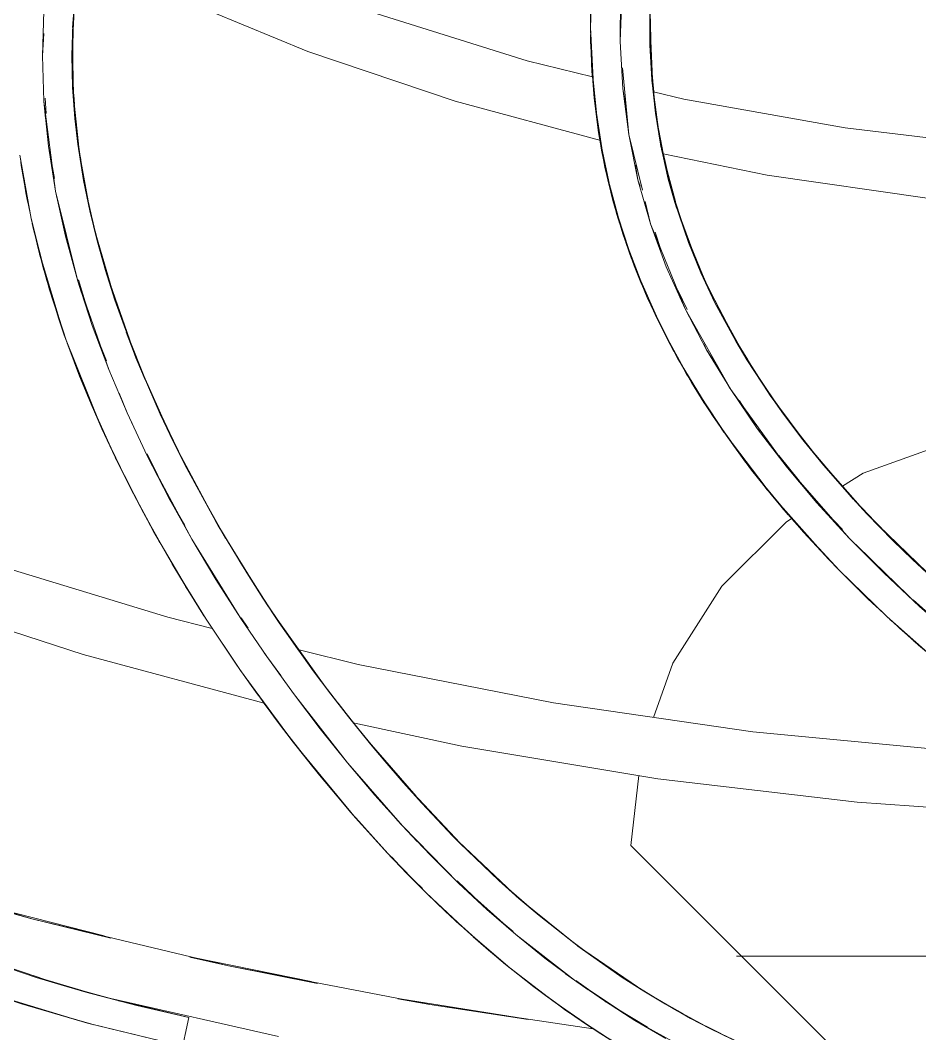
# Model space of a CAD drawing. Header units: inches. Extents: x -578 to 1873, y 397 to 1812.
# Drawn here: x 755.66 to 786.14, y 836.06 to 870.42 of the extents above; entities that cross this region are included whole.
import ezdxf

# ---------------------------------------------------------------- set-up
doc = ezdxf.new("R2010")
doc.units = ezdxf.units.IN
doc.header["$MEASUREMENT"] = 0
for name, color, linetype, lineweight in [('A-DETL-GENF', 92, 'Continuous', 9), ('A-GENM', 13, 'Continuous', 9), ('A-WALL', 113, 'Continuous', 13)]:
    doc.layers.add(name, color=color, linetype=linetype, lineweight=lineweight)

# ---------------------------------------------------------------- blocks, each defined once
blk = doc.blocks.new('3D Cad File Example_dwg_RPC Male - LaRon-1239500-_3D_-3005-Level 1')
at = {"layer": 'A-DETL-GENF'}
for p, q in [((-0.414, 17.809), (-3.634, 17.438)), ((2.807, 17.438), (-0.414, 17.809)), ((-3.634, 17.438), (-6.592, 16.38)), ((5.764, 16.38), (2.807, 17.438)), ((-7.289, 15.936), (-6.592, 16.38)), ((-1.436, 16.446), (-1.436, 13.665)), ((-1.436, 16.446), (-1.436, 16.267)), ((-1.436, 16.267), (-1.436, 12.319)), ((8.374, 14.719), (5.764, 16.38)), ((-9.202, 14.719), (-9.019, 14.836)), ((-11.379, 12.542), (-9.202, 14.719)), ((10.551, 12.542), (8.374, 14.719)), ((-1.436, 13.665), (-1.436, 11.891)), ((-13.039, 9.932), (-11.379, 12.542)), ((12.211, 9.932), (10.551, 12.542)), ((-1.436, 12.319), (-1.436, 10.426)), ((-1.436, 11.891), (-1.436, 10.426)), ((-13.696, 8.097), (-13.039, 9.932)), ((13.27, 6.975), (12.211, 9.932)), ((-1.436, 7.882), (-1.436, 6.858)), ((-1.436, 7.882), (-1.436, 7.055)), ((-1.436, 7.882), (-1.436, 6.858)), ((-1.436, 7.882), (-1.436, 6.858)), ((-1.436, 7.055), (-1.436, 6.858)), ((13.294, 6.767), (13.27, 6.975)), ((-14.469, 3.754), (-14.196, 6.121)), ((-1.436, 4.847), (-1.436, -3.776)), ((-1.436, 4.847), (-1.436, 3.823)), ((13.641, 3.754), (13.528, 4.74)), ((-1.436, -0.076), (-1.436, 3.823)), ((-14.469, 3.754), (-7.326, -3.389)), ((11.898, 2.011), (13.641, 3.754)), ((5.908, -3.978), (10.4, 0.513)), ((-9.007, 0), (-10.88, 0)), ((-10.88, 0), (-10.457, 0)), ((-7.869, 0), (-10.457, 0)), ((-8.259, 0), (-9.007, 0)), ((-3.858, 0), (-8.259, 0)), ((-6.79, 0), (-6.682, 0)), ((-6.682, 0), (-3.169, 0)), ((-3.745, 0), (-3.908, 0)), ((-3.908, 0), (-3.769, 0)), ((-3.061, 0), (-3.858, 0)), ((-3.769, 0), (-3.276, 0)), ((-3.331, 0), (-3.745, 0)), ((-2.717, 0), (-3.331, 0)), ((-3.276, 0), (-3.236, 0)), ((-3.236, 0), (-2.726, 0)), ((-3.169, 0), (-2.214, 0)), ((-2.648, 0), (-3.061, 0)), ((-2.726, 0), (-2.649, 0)), ((-1.955, 0), (-2.717, 0)), ((-2.649, 0), (-2.648, 0)), ((-1.094, 0), (-1.955, 0)), ((0.251, 0), (-1.094, 0)), ((-0.305, 0), (1.427, 0)), ((0.251, 0), (1.267, 0)), ((1.267, 0), (1.989, 0)), ((1.427, 0), (5.619, 0)), ((1.989, 0), (2.45, 0)), ((2.375, 0), (2.259, 0)), ((2.259, 0), (2.28, 0)), ((2.28, 0), (2.383, 0)), ((2.612, 0), (2.375, 0)), ((2.383, 0), (3.387, 0)), ((2.45, 0), (2.685, 0)), ((2.685, 0), (2.612, 0)), ((3.387, 0), (8.079, 0)), ((5.619, 0), (5.702, 0)), ((7.403, 0), (6.14, 0)), ((8.322, 0), (6.14, 0)), ((7.403, 0), (8.322, 0)), ((8.079, 0), (9.106, 0)), ((9.106, 0), (10.341, 0)), ((9.173, 0), (11.038, 0)), ((11.42, 0), (10.341, 0)), ((11.038, 0), (11.42, 0)), ((-6.28, 0), (-8.264, 0)), ((-8.264, 0), (-7.869, 0)), ((-6.79, 0), (-6.28, 0)), ((-2.214, 0), (0.169, 0)), ((-1.436, -1.004), (-1.436, -0.076)), ((-0.117, 0), (-0.32, 0)), ((-0.32, 0), (-0.117, 0)), ((0.169, 0), (-0.32, 0)), ((-0.305, 0), (0.696, 0)), ((0.075, 0), (-0.117, 0)), ((0.513, 0), (-0.117, 0)), ((0.169, 0), (0.075, 0)), ((0.169, 0), (0.696, 0)), ((0.169, 0), (0.272, 0)), ((0.272, 0), (1, 0)), ((1, 0), (0.513, 0)), ((5.046, 0), (5.095, 0)), ((5.046, 0), (5.676, 0)), ((5.095, 0), (5.225, 0)), ((5.225, 0), (5.41, 0)), ((5.41, 0), (5.625, 0)), ((5.625, 0), (5.845, 0)), ((5.702, 0), (5.676, 0)), ((5.845, 0), (6.044, 0)), ((6.044, 0), (6.197, 0)), ((6.197, 0), (6.428, 0)), ((6.428, 0), (6.601, 0)), ((6.601, 0), (6.729, 0)), ((6.729, 0), (6.825, 0)), ((6.825, 0), (6.9, 0)), ((6.9, 0), (6.968, 0)), ((6.968, 0), (7.04, 0)), ((7.04, 0), (7.157, 0)), ((7.157, 0), (7.249, 0)), ((7.249, 0), (7.336, 0)), ((7.336, 0), (7.437, 0)), ((7.437, 0), (7.572, 0)), ((7.572, 0), (7.761, 0)), ((7.761, 0), (8.021, 0)), ((8.021, 0), (8.141, 0)), ((8.141, 0), (9.173, 0)), ((-1.436, -1.091), (-1.436, -1.004)), ((-1.436, -1.134), (-1.436, -1.03)), ((-1.436, -1.03), (-1.436, -3.391)), ((-1.436, -1.419), (-1.436, -1.091)), ((-1.436, -1.352), (-1.436, -1.134)), ((-1.436, -1.654), (-1.436, -1.352)), ((-1.436, -1.727), (-1.436, -1.419)), ((-1.436, -2.01), (-1.436, -1.654)), ((-1.436, -1.727), (-1.436, -2.338)), ((-1.436, -2.389), (-1.436, -2.01)), ((-1.436, -2.338), (-1.436, -3.374)), ((-1.436, -2.762), (-1.436, -2.389)), ((-1.436, -3.096), (-1.436, -2.762)), ((-1.436, -3.409), (-1.436, -3.096)), ((-1.436, -3.374), (-1.436, -3.776)), ((-1.436, -3.391), (-1.436, -3.776)), ((-1.436, -3.774), (-1.436, -3.409)), ((-3.423, -7.291), (-0.414, -10.301)), ((-1.436, -7.603), (-1.436, -8.244)), ((-1.436, -7.875), (-1.436, -7.603)), ((-1.436, -7.603), (-1.436, -8.026)), ((-1.436, -7.7), (-1.436, -7.603)), ((-1.436, -8.512), (-1.436, -7.7)), ((-1.436, -8.289), (-1.436, -7.875)), ((-1.436, -8.026), (-1.436, -8.512)), ((-1.436, -8.244), (-1.436, -8.862)), ((-0.414, -10.301), (1.966, -7.921)), ((-1.436, -9.014), (-1.436, -8.289)), ((-1.436, -8.862), (-1.436, -9.014))]:
    blk.add_line(p, q, dxfattribs=at)
blk = doc.blocks.new('3D Cad File Example_dwg_AC_Bandstand Canopy - AC_Bandstand Canopy-1783121-_3D_-3560-Level 1')
at = {"layer": 'A-GENM'}
for p, q in [((-37.022, -33.865), (-32.282, -35.829)), ((-24.848, -36.146), (-29.937, -34.552)), ((-27.293, -37.518), (-32.282, -35.829)), ((-22.639, -36.685), (-24.848, -36.146)), ((-19.548, -37.44), (-20.568, -37.191)), ((-14.083, -38.421), (-19.548, -37.44)), ((-22.36, -38.847), (-27.293, -37.518)), ((-8.498, -39.08), (-14.083, -38.421)), ((-16.721, -40.021), (-20.239, -39.3)), ((-11.22, -40.814), (-16.721, -40.021)), ((-37.031, -55.012), (-43.276, -53.107)), ((-39.897, -56.27), (-46.021, -54.276)), ((-35.519, -55.388), (-37.031, -55.012)), ((-33.763, -57.923), (-39.897, -56.27)), ((-30.581, -56.616), (-32.58, -56.119)), ((-23.962, -57.911), (-30.581, -56.616)), ((-17.211, -58.889), (-23.962, -57.911)), ((-27.063, -59.384), (-30.742, -58.587)), ((-17.211, -58.889), (-10.365, -59.545)), ((-20.42, -60.487), (-27.063, -59.384)), ((-20.42, -60.487), (-13.672, -61.278)), ((-6.854, -61.755), (-13.672, -61.278)), ((-41.632, -65.23), (-48.122, -63.361)), ((-41.632, -65.23), (-43.175, -64.809)), ((-39.185, -65.815), (-42.973, -64.844)), ((-34.966, -66.825), (-41.632, -65.23)), ((-41.632, -65.23), (-38.952, -65.892)), ((-34.966, -66.825), (-36.286, -66.53)), ((-32.172, -67.364), (-36.108, -66.551)), ((-28.152, -68.14), (-34.966, -66.825)), ((-34.966, -66.825), (-31.956, -67.423)), ((-33.281, -69.22), (-38.962, -67.937)), ((-28.152, -68.14), (-29.23, -67.95)), ((-24.971, -68.612), (-29.083, -67.96)), ((-22.618, -68.961), (-28.152, -68.14)), ((-28.152, -68.14), (-24.814, -68.65))]:
    blk.add_line(p, q, dxfattribs=at)
blk = doc.blocks.new('3D Cad File Example_dwg_AC_Bandstand Canopy Rib Centerplane - AC_Bandstand Canopy Rib Centerplane-1775953-_3D_-V106-Level 1')
at = {"layer": 'A-GENM'}
for p, q in [((-142.735, -332.465), (-139.75, -333.368)), ((-142.735, -332.465), (-141.981, -332.712)), ((-141.829, -332.759), (-141.981, -332.712)), ((-141.981, -332.712), (-139.601, -333.409)), ((-141.981, -332.712), (-139.75, -333.368)), ((-139.773, -333.359), (-139.601, -333.409)), ((-139.75, -333.368), (-136.528, -334.154)), ((-139.601, -333.409), (-139.75, -333.368)), ((-139.535, -333.426), (-139.601, -333.409)), ((-139.601, -333.409), (-136.528, -334.154)), ((-139.601, -333.409), (-138.861, -333.588))]:
    blk.add_line(p, q, dxfattribs=at)
blk = doc.blocks.new('3D Cad File Example_dwg_AC_Bandstand Canopy Rib Centerplane - AC_Bandstand Canopy Rib Centerplane-1775952-_3D_-3565-Level 1')
at = {"layer": 'A-GENM'}
for p, q in [((-78.799, -195.923), (-80.918, -194.742)), ((-78.799, -195.923), (-79.849, -195.31)), ((-79.229, -195.688), (-78.143, -196.351)), ((-79.158, -195.713), (-78.799, -195.923)), ((-78.285, -196.25), (-78.799, -195.923)), ((-78.799, -195.923), (-77.766, -196.581)), ((-78.799, -195.923), (-76.749, -197.285)), ((-77.826, -196.544), (-77.766, -196.581)), ((-76.8, -197.277), (-77.766, -196.581)), ((-77.766, -196.581), (-76.749, -197.285)), ((-77.218, -196.96), (-76.749, -197.285)), ((-74.76, -198.834), (-76.749, -197.285)), ((-75.748, -198.036), (-76.749, -197.285)), ((-76.749, -197.285), (-76.452, -197.506)), ((-75.748, -198.036), (-76.218, -197.697)), ((-75.327, -198.389), (-75.748, -198.036)), ((-74.76, -198.834), (-75.748, -198.036)), ((-74.76, -198.834), (-75.198, -198.484)), ((-72.822, -200.576), (-74.76, -198.834)), ((-73.785, -199.681), (-74.76, -198.834)), ((-72.822, -200.576), (-74.76, -198.834)), ((-74.76, -198.834), (-74.681, -198.901)), ((-73.785, -199.681), (-74.669, -198.941)), ((-73.785, -199.681), (-72.822, -200.576)), ((-73.318, -200.13), (-72.771, -200.655)), ((-72.822, -200.576), (-72.908, -200.498)), ((-72.717, -200.68), (-72.822, -200.576)), ((-72.822, -200.576), (-70.926, -202.516)), ((-72.822, -200.576), (-70.926, -202.516)), ((-72.822, -200.576), (-71.87, -201.521)), ((-72.078, -201.321), (-71.87, -201.521)), ((-71.87, -201.521), (-71.396, -202.036)), ((-70.926, -202.516), (-71.87, -201.521)), ((-71.424, -201.992), (-70.926, -202.516)), ((-70.738, -202.723), (-70.926, -202.516)), ((-69.062, -204.659), (-70.926, -202.516)), ((-70.926, -202.516), (-69.991, -203.562)), ((-70.531, -202.976), (-69.991, -203.562)), ((-69.885, -203.691), (-69.991, -203.562)), ((-69.062, -204.659), (-69.991, -203.562)), ((-69.78, -203.824), (-69.062, -204.659)), ((-69.062, -204.659), (-68.14, -205.809)), ((-69.062, -204.659), (-67.226, -207.009)), ((-69.062, -204.659), (-69.031, -204.698)), ((-68.14, -205.809), (-68.266, -205.656)), ((-67.7, -206.403), (-68.14, -205.809)), ((-68.14, -205.809), (-67.226, -207.009)), ((-67.335, -206.864), (-67.226, -207.009)), ((-66.328, -208.256), (-67.226, -207.009)), ((-66.328, -208.256), (-66.798, -207.621)), ((-66.328, -208.256), (-66.241, -208.388)), ((-66.328, -208.256), (-65.451, -209.545)), ((-65.692, -209.221), (-65.46, -209.572)), ((-65.4, -209.623), (-65.451, -209.545)), ((-64.601, -210.875), (-65.451, -209.545)), ((-65.451, -209.545), (-63.785, -212.24)), ((-64.751, -210.649), (-64.601, -210.875)), ((-64.601, -210.875), (-64.209, -211.555)), ((-64.601, -210.875), (-63.785, -212.24)), ((-64.559, -210.985), (-63.785, -212.24)), ((-63.785, -212.24), (-63.008, -213.638)), ((-63.785, -212.24), (-62.276, -215.065)), ((-63.785, -212.24), (-63.672, -212.439)), ((-63.549, -212.699), (-63.008, -213.638)), ((-63.008, -213.638), (-62.276, -215.065)), ((-62.632, -214.403), (-62.276, -215.13)), ((-62.352, -214.912), (-62.276, -215.065)), ((-62.276, -215.065), (-61.595, -216.517)), ((-61.768, -216.164), (-61.595, -216.517)), ((-61.595, -216.517), (-61.328, -217.186)), ((-60.972, -217.991), (-61.595, -216.517)), ((-60.965, -218.007), (-60.972, -217.991)), ((-60.972, -217.991), (-59.922, -220.99)), ((-60.972, -217.991), (-60.412, -219.483)), ((-60.891, -218.281), (-60.531, -219.185)), ((-59.922, -220.99), (-60.412, -219.483)), ((-59.949, -221.029), (-60.206, -220.172)), ((-59.922, -220.99), (-60.045, -220.591)), ((-59.922, -220.99), (-59.507, -222.508)), ((-59.922, -220.99), (-59.173, -224.033)), ((-59.922, -220.99), (-59.47, -222.771)), ((-59.507, -222.508), (-59.612, -222.156)), ((-59.507, -222.508), (-59.38, -223.175)), ((-59.507, -222.508), (-59.173, -224.033)), ((-59.173, -224.033), (-59.223, -223.781)), ((-59.173, -224.033), (-58.999, -225.19)), ((-59.173, -224.033), (-58.775, -227.092)), ((-59.173, -224.033), (-58.927, -225.563)), ((-59.135, -224.465), (-58.959, -225.397)), ((-58.775, -227.092), (-58.927, -225.563)), ((-58.853, -226.672), (-58.818, -227.19)), ((-58.827, -226.502), (-58.775, -227.092)), ((-58.775, -227.092), (-58.722, -228.619)), ((-58.777, -229.385), (-58.722, -228.619)), ((-58.774, -230.139), (-58.722, -228.619)), ((-58.727, -228.546), (-58.722, -228.619))]:
    blk.add_line(p, q, dxfattribs=at)
blk = doc.blocks.new('3D Cad File Example_dwg_AC_Bandstand Canopy Rib Centerplane - AC_Bandstand Canopy Rib Centerplane-1775951-_3D_-3564-Level 1')
at = {"layer": 'A-GENM'}
for p, q in [((-90.973, -207.804), (-88.438, -209.959)), ((-89.688, -208.862), (-88.438, -209.959)), ((-89.364, -209.145), (-88.438, -209.959)), ((-89.037, -209.453), (-88.23, -210.185)), ((-87.803, -210.55), (-88.438, -209.959)), ((-88.438, -209.959), (-86.069, -212.263)), ((-88.438, -209.959), (-87.229, -211.092)), ((-87.505, -210.842), (-87.229, -211.092)), ((-86.567, -211.787), (-87.229, -211.092)), ((-86.069, -212.263), (-87.229, -211.092)), ((-86.93, -211.4), (-86.069, -212.263)), ((-84.964, -213.47), (-86.069, -212.263)), ((-83.921, -214.714), (-86.069, -212.263)), ((-86.069, -212.263), (-85.552, -212.83)), ((-84.964, -213.47), (-85.832, -212.56)), ((-84.964, -213.47), (-83.921, -214.714)), ((-84.38, -214.2), (-83.679, -215.077)), ((-83.921, -214.714), (-84.361, -214.187)), ((-83.469, -215.298), (-83.921, -214.714)), ((-82.046, -217.31), (-83.921, -214.714)), ((-82.946, -215.994), (-83.921, -214.714)), ((-83.04, -215.876), (-82.946, -215.994)), ((-82.946, -215.994), (-82.346, -216.925)), ((-82.046, -217.31), (-82.946, -215.994)), ((-82.728, -216.329), (-82.046, -217.31)), ((-81.995, -217.393), (-82.046, -217.31)), ((-82.046, -217.31), (-80.497, -220.05)), ((-82.046, -217.31), (-81.227, -218.662)), ((-81.704, -217.921), (-81.227, -218.662)), ((-81.133, -218.857), (-81.227, -218.662)), ((-80.497, -220.05), (-81.227, -218.662)), ((-80.623, -219.811), (-80.497, -220.05)), ((-80.248, -220.677), (-80.565, -220.026)), ((-80.316, -220.44), (-80.497, -220.05)), ((-79.328, -222.932), (-80.497, -220.05)), ((-79.862, -221.473), (-80.497, -220.05)), ((-79.328, -222.932), (-79.862, -221.473)), ((-79.682, -222.008), (-79.328, -222.932)), ((-79.482, -222.642), (-79.661, -222.092)), ((-79.305, -223.007), (-79.328, -222.932)), ((-78.902, -224.425), (-79.328, -222.932)), ((-79.328, -222.932), (-79.142, -223.691)), ((-78.59, -225.954), (-79.051, -224.066)), ((-78.902, -224.425), (-78.974, -224.205)), ((-78.902, -224.425), (-78.821, -224.916)), ((-78.902, -224.425), (-78.59, -225.954)), ((-78.59, -225.954), (-78.39, -227.517)), ((-78.59, -225.954), (-78.381, -228.219)), ((-78.484, -226.946), (-78.39, -227.517)), ((-78.39, -227.517), (-78.298, -229.115)), ((-78.431, -232.417), (-78.298, -229.115)), ((-78.313, -230.748), (-78.298, -229.115)), ((-78.296, -229.347), (-78.298, -229.115))]:
    blk.add_line(p, q, dxfattribs=at)
blk = doc.blocks.new('3D Cad File Example_dwg-2744-Level 1')
at = {"layer": 'A-WALL'}
for p, q in [((-122.61, -297.191), (-122.708, -299.617)), ((-140.246, -299.521), (-140.013, -297.324)), ((-120.654, -297.853), (-120.698, -300.213)), ((-140.163, -298.41), (-140.278, -300.567)), ((-140.25, -299.485), (-140.163, -298.41)), ((-122.696, -298.701), (-122.708, -299.617)), ((-120.692, -298.606), (-120.698, -300.213)), ((-120.633, -301.38), (-120.692, -298.606)), ((-140.25, -299.485), (-140.278, -300.567)), ((-140.257, -299.62), (-140.25, -299.485)), ((-140.25, -299.485), (-140.251, -301.633)), ((-120.633, -301.38), (-120.687, -299.613)), ((-120.603, -301.369), (-120.682, -299.542)), ((-140.256, -299.743), (-140.251, -301.633)), ((-140.249, -300.265), (-140.232, -299.701)), ((-122.675, -300.821), (-122.708, -299.617)), ((-122.584, -302.008), (-122.708, -299.617)), ((-122.702, -299.856), (-122.702, -300.091)), ((-140.237, -301.41), (-140.252, -300.068)), ((-122.685, -300.438), (-122.702, -300.091)), ((-120.633, -301.38), (-120.698, -300.213)), ((-120.698, -300.213), (-120.508, -302.524)), ((-140.251, -301.633), (-140.278, -300.567)), ((-140.173, -302.703), (-140.278, -300.567)), ((-140.257, -300.63), (-140.245, -301.233)), ((-140.25, -300.886), (-140.241, -301.327)), ((-122.658, -301.106), (-122.675, -300.821)), ((-122.675, -300.821), (-122.584, -302.008)), ((-122.675, -300.821), (-122.434, -303.175)), ((-122.664, -300.817), (-122.658, -301.106)), ((-122.661, -300.804), (-122.658, -301.106)), ((-122.643, -301.328), (-122.658, -301.106)), ((-122.658, -301.106), (-122.629, -301.379)), ((-122.658, -301.106), (-122.636, -301.287)), ((-122.645, -301.284), (-122.653, -301.124)), ((-122.644, -301.284), (-122.646, -301.192)), ((-140.242, -301.803), (-140.251, -301.633)), ((-140.251, -301.633), (-140.173, -302.703)), ((-140.251, -301.633), (-140.037, -303.669)), ((-120.633, -301.38), (-120.352, -303.427)), ((-120.633, -301.38), (-120.619, -301.531)), ((-120.633, -301.38), (-120.508, -302.524)), ((-120.587, -301.563), (-120.562, -301.792)), ((-140.191, -302.209), (-140.213, -301.894)), ((-122.584, -302.008), (-122.434, -303.175)), ((-122.584, -302.008), (-122.221, -304.346)), ((-140.19, -302.35), (-140.049, -303.582)), ((-140.19, -302.356), (-140.059, -303.516)), ((-120.374, -303.21), (-120.538, -302.162)), ((-120.424, -302.956), (-120.534, -302.21)), ((-139.878, -304.8), (-140.173, -302.703)), ((-140.173, -302.703), (-140.073, -303.57)), ((-122.502, -302.552), (-122.434, -303.175)), ((-120.337, -303.566), (-120.508, -302.524)), ((-120.07, -304.761), (-120.508, -302.524)), ((-122.434, -303.175), (-121.948, -305.485)), ((-122.434, -303.175), (-122.221, -304.346)), ((-122.434, -303.175), (-122.338, -303.747)), ((-139.878, -304.8), (-140.073, -303.57)), ((-140.073, -303.57), (-139.645, -305.935)), ((-140.073, -303.57), (-140.01, -303.999)), ((-122.375, -303.446), (-122.338, -303.747)), ((-122.371, -303.489), (-122.338, -303.747)), ((-122.334, -303.77), (-122.369, -303.544)), ((-122.334, -303.77), (-122.352, -303.623)), ((-120.337, -303.566), (-120.32, -303.657)), ((-120.337, -303.566), (-119.85, -305.548)), ((-120.337, -303.566), (-120.07, -304.761)), ((-141.658, -306.094), (-142.041, -303.938)), ((-142.023, -304.044), (-141.99, -304.297)), ((-139.988, -304.016), (-139.96, -304.195)), ((-122.334, -303.77), (-122.338, -303.747)), ((-122.304, -303.891), (-122.338, -303.747)), ((-122.294, -303.941), (-122.338, -303.747)), ((-122.3, -303.913), (-122.334, -303.77)), ((-122.275, -304.05), (-122.334, -303.77)), ((-122.334, -303.77), (-122.3, -303.913)), ((-120.295, -303.755), (-119.85, -305.548)), ((-120.237, -303.907), (-120.076, -304.607)), ((-141.99, -304.297), (-141.807, -305.366)), ((-121.948, -305.485), (-122.221, -304.346)), ((-121.614, -306.606), (-122.221, -304.346)), ((-119.896, -305.307), (-120.179, -304.207)), ((-141.936, -304.53), (-141.834, -305.219)), ((-141.936, -304.53), (-141.834, -305.219)), ((-141.792, -305.446), (-141.918, -304.631)), ((-141.792, -305.446), (-141.898, -304.748)), ((-139.775, -305.261), (-139.914, -304.543)), ((-122.09, -304.927), (-122.151, -304.637)), ((-121.948, -305.485), (-122.119, -304.724)), ((-119.83, -305.514), (-120.102, -304.51)), ((-119.85, -305.548), (-120.07, -304.761)), ((-119.387, -306.905), (-120.07, -304.761)), ((-120.066, -304.687), (-119.926, -305.213)), ((-141.891, -304.805), (-141.807, -305.366)), ((-139.669, -305.826), (-139.878, -304.8)), ((-139.878, -304.8), (-139.421, -306.852)), ((-139.739, -305.426), (-139.847, -304.875)), ((-122.015, -305.203), (-122.09, -304.927)), ((-141.807, -305.366), (-141.834, -305.219)), ((-141.792, -305.446), (-141.834, -305.219)), ((-141.834, -305.219), (-141.738, -305.646)), ((-141.682, -305.963), (-141.807, -305.366)), ((-141.792, -305.446), (-141.705, -305.832)), ((-139.734, -305.44), (-139.725, -305.489)), ((-139.645, -305.935), (-139.681, -305.75)), ((-121.224, -307.701), (-121.948, -305.485)), ((-121.784, -306.061), (-121.948, -305.485)), ((-121.948, -305.485), (-121.614, -306.606)), ((-119.793, -305.731), (-119.85, -305.548)), ((-119.85, -305.548), (-118.965, -307.934)), ((-119.85, -305.548), (-119.387, -306.905)), ((-141.658, -306.094), (-141.41, -307.149)), ((-141.658, -306.094), (-141.124, -308.198)), ((-139.669, -305.826), (-139.421, -306.852)), ((-139.669, -305.826), (-139.645, -305.935)), ((-139.669, -305.826), (-139.14, -307.857)), ((-139.485, -306.532), (-139.59, -306.094)), ((-121.781, -306.073), (-121.835, -305.871)), ((-121.818, -305.92), (-121.784, -306.061)), ((-121.784, -306.061), (-121.818, -305.922)), ((-121.781, -306.073), (-121.815, -305.931)), ((-121.781, -306.073), (-121.784, -306.061)), ((-121.735, -306.199), (-121.784, -306.061)), ((-121.72, -306.248), (-121.784, -306.061)), ((-121.694, -306.338), (-121.781, -306.073)), ((-141.587, -306.416), (-141.62, -306.256)), ((-141.587, -306.416), (-141.492, -306.8)), ((-119.563, -306.352), (-119.11, -307.535)), ((-119.553, -306.384), (-118.965, -307.934)), ((-139.295, -307.277), (-139.488, -306.553)), ((-138.898, -308.549), (-139.463, -306.617)), ((-139.452, -306.675), (-139.205, -307.579)), ((-121.614, -306.606), (-121.225, -307.698)), ((-120.783, -308.768), (-121.614, -306.606)), ((-141.475, -306.86), (-141.41, -307.149)), ((-141.439, -306.995), (-141.41, -307.149)), ((-141.415, -307.074), (-141.323, -307.483)), ((-140.533, -310.044), (-141.41, -307.149)), ((-141.124, -308.198), (-141.41, -307.149)), ((-141.41, -307.149), (-141.323, -307.483)), ((-139.421, -306.852), (-138.825, -308.858)), ((-139.421, -306.852), (-139.14, -307.857)), ((-139.335, -307.108), (-139.219, -307.53)), ((-121.411, -307.197), (-121.506, -306.91)), ((-118.965, -307.934), (-119.387, -306.905)), ((-119.387, -306.905), (-118.488, -308.946)), ((-119.315, -306.99), (-118.886, -308.044)), ((-141.369, -307.297), (-141.333, -307.447)), ((-141.222, -307.841), (-141.333, -307.447)), ((-141.333, -307.447), (-141.289, -307.591)), ((-141.333, -307.447), (-141.323, -307.483)), ((-141.236, -307.773), (-141.323, -307.483)), ((-139.14, -307.857), (-139.292, -307.288)), ((-121.411, -307.197), (-121.312, -307.453)), ((-121.224, -307.701), (-121.397, -307.196)), ((-119.239, -307.216), (-119.152, -307.44)), ((-138.077, -310.893), (-139.14, -307.857)), ((-138.825, -308.858), (-139.14, -307.857)), ((-139.14, -307.857), (-139.108, -307.963)), ((-120.294, -309.806), (-121.225, -307.698)), ((-121.224, -307.701), (-121.225, -307.698)), ((-120.783, -308.768), (-121.225, -307.698)), ((-120.294, -309.806), (-121.224, -307.701)), ((-121.074, -308.03), (-121.224, -307.701)), ((-120.991, -308.282), (-121.224, -307.701)), ((-140.533, -310.044), (-141.124, -308.198)), ((-141.124, -308.198), (-140.46, -310.249)), ((-121.11, -307.977), (-121, -308.26)), ((-120.991, -308.282), (-121.034, -308.162)), ((-118.933, -308.005), (-118.965, -307.934)), ((-117.783, -310.253), (-118.965, -307.934)), ((-118.965, -307.934), (-118.488, -308.946)), ((-141.044, -308.472), (-141.096, -308.288)), ((-141.044, -308.472), (-140.735, -309.451)), ((-120.938, -308.391), (-121, -308.26)), ((-120.89, -308.509), (-121, -308.26)), ((-120.991, -308.282), (-121, -308.26)), ((-120.93, -308.411), (-120.991, -308.282)), ((-118.67, -308.512), (-118.786, -308.269)), ((-118.714, -308.433), (-117.852, -310.086)), ((-118.695, -308.476), (-117.783, -310.253)), ((-138.109, -310.814), (-138.825, -308.858)), ((-120.294, -309.806), (-120.783, -308.768)), ((-119.759, -310.824), (-120.783, -308.768)), ((-140.729, -309.471), (-140.9, -308.896)), ((-140.891, -308.927), (-140.729, -309.471)), ((-120.518, -309.347), (-120.64, -309.071)), ((-117.783, -310.253), (-118.488, -308.946)), ((-118.488, -308.946), (-117.406, -310.885)), ((-140.687, -309.589), (-140.735, -309.451)), ((-140.681, -309.601), (-140.735, -309.451)), ((-140.735, -309.451), (-140.729, -309.471)), ((-140.628, -309.739), (-140.729, -309.471)), ((-140.61, -309.798), (-140.729, -309.471)), ((-140.533, -310.044), (-140.729, -309.471)), ((-120.401, -309.579), (-120.518, -309.347)), ((-118.223, -309.39), (-117.523, -310.663)), ((-118.037, -309.754), (-118.177, -309.493)), ((-138.514, -309.706), (-138.533, -309.651)), ((-119.281, -311.651), (-120.294, -309.806)), ((-119.759, -310.824), (-120.294, -309.806)), ((-120.294, -309.806), (-120.009, -310.361)), ((-140.02, -311.376), (-140.533, -310.044)), ((-139.26, -313.22), (-140.533, -310.044)), ((-140.533, -310.044), (-140.46, -310.249)), ((-139.684, -312.245), (-140.46, -310.249)), ((-138.077, -310.893), (-138.437, -309.949)), ((-137.799, -311.535), (-138.346, -310.166)), ((-138.332, -310.165), (-137.828, -311.452)), ((-120.007, -310.366), (-120.124, -310.132)), ((-120.007, -310.366), (-120.068, -310.237)), ((-120.009, -310.361), (-120.062, -310.25)), ((-117.783, -310.253), (-117.683, -310.424)), ((-117.783, -310.253), (-116.62, -312.087)), ((-117.783, -310.253), (-117.406, -310.885)), ((-117.756, -310.257), (-117.381, -310.887)), ((-140.383, -310.463), (-140.434, -310.316)), ((-140.383, -310.463), (-140.016, -311.431)), ((-138.187, -310.602), (-137.904, -311.29)), ((-120.009, -310.361), (-120.05, -310.273)), ((-119.905, -310.546), (-120.009, -310.361)), ((-119.939, -310.482), (-120.009, -310.361)), ((-120.009, -310.361), (-120.007, -310.366)), ((-120.007, -310.366), (-119.877, -310.598)), ((-140.016, -311.431), (-140.233, -310.832)), ((-140.016, -311.431), (-140.231, -310.84)), ((-137.951, -311.176), (-138.137, -310.723)), ((-138.077, -310.893), (-138.109, -310.814)), ((-137.291, -312.719), (-138.109, -310.814)), ((-136.849, -313.649), (-138.077, -310.893)), ((-138.077, -310.893), (-137.291, -312.719)), ((-138.077, -310.893), (-137.799, -311.557)), ((-119.281, -311.651), (-119.759, -310.824)), ((-119.759, -310.824), (-118.571, -312.773)), ((-117.502, -310.713), (-116.833, -311.736)), ((-117.489, -310.735), (-117.121, -311.307)), ((-116.17, -312.721), (-117.406, -310.885)), ((-116.657, -312.033), (-117.406, -310.885)), ((-119.281, -311.651), (-119.613, -311.063)), ((-119.567, -311.156), (-119.45, -311.366)), ((-139.704, -312.197), (-140.016, -311.431)), ((-139.74, -312.105), (-140.016, -311.431)), ((-140.016, -311.431), (-139.827, -311.877)), ((-119.375, -311.487), (-119.45, -311.366)), ((-118.114, -313.442), (-119.281, -311.651)), ((-119.281, -311.651), (-118.864, -312.324)), ((-119.281, -311.651), (-118.571, -312.773)), ((-116.709, -311.948), (-116.62, -312.087)), ((-139.704, -312.197), (-139.746, -312.086)), ((-139.704, -312.197), (-139.682, -312.245)), ((-139.704, -312.197), (-139.683, -312.245)), ((-139.704, -312.197), (-139.683, -312.245)), ((-139.704, -312.197), (-139.682, -312.245)), ((-139.26, -313.22), (-139.684, -312.245)), ((-138.811, -314.185), (-139.684, -312.245)), ((-139.623, -312.391), (-139.663, -312.291)), ((-118.83, -312.377), (-118.957, -312.169)), ((-118.83, -312.377), (-118.931, -312.204)), ((-118.771, -312.457), (-118.864, -312.324)), ((-118.701, -312.567), (-118.864, -312.324)), ((-118.864, -312.324), (-118.83, -312.377)), ((-115.507, -313.598), (-116.657, -312.033)), ((-116.62, -312.087), (-116.657, -312.033)), ((-116.17, -312.721), (-116.657, -312.033)), ((-115.507, -313.598), (-116.62, -312.087)), ((-116.62, -312.087), (-116.51, -312.234)), ((-116.568, -312.13), (-116.246, -312.585)), ((-139.623, -312.391), (-139.251, -313.24)), ((-139.618, -312.397), (-139.26, -313.22)), ((-137.438, -312.367), (-136.469, -314.392)), ((-136.849, -313.649), (-137.427, -312.402)), ((-118.697, -312.577), (-118.83, -312.377)), ((-116.396, -312.385), (-115.531, -313.537)), ((-136.849, -313.649), (-137.291, -312.719)), ((-137.291, -312.719), (-136.384, -314.57)), ((-137.181, -312.903), (-136.488, -314.352)), ((-118.114, -313.442), (-118.571, -312.773)), ((-117.246, -314.619), (-118.571, -312.773)), ((-118.114, -313.442), (-118.493, -312.876)), ((-115.507, -313.598), (-116.17, -312.721)), ((-114.809, -314.458), (-116.17, -312.721)), ((-116.13, -312.758), (-115.738, -313.272)), ((-115.705, -313.314), (-116.057, -312.853)), ((-138.727, -314.33), (-139.26, -313.22)), ((-139.26, -313.22), (-138.811, -314.185)), ((-139.26, -313.22), (-138.316, -315.187)), ((-118.239, -313.263), (-118.341, -313.11)), ((-118.187, -313.335), (-118.239, -313.263)), ((-136.849, -313.649), (-135.331, -316.49)), ((-136.849, -313.649), (-136.384, -314.57)), ((-136.849, -313.649), (-136.573, -314.195)), ((-117.449, -314.353), (-118.114, -313.442)), ((-118.114, -313.442), (-116.542, -315.501)), ((-118.114, -313.442), (-117.246, -314.619)), ((-113.945, -315.451), (-115.507, -313.598)), ((-115.507, -313.598), (-114.809, -314.458)), ((-115.507, -313.598), (-115.324, -313.827)), ((-117.591, -314.164), (-117.859, -313.791)), ((-115.072, -314.114), (-115.25, -313.895)), ((-138.811, -314.185), (-138.316, -315.187)), ((-138.811, -314.185), (-137.855, -316.069)), ((-138.81, -314.185), (-138.783, -314.245)), ((-117.449, -314.353), (-117.621, -314.106)), ((-117.449, -314.353), (-117.591, -314.164)), ((-117.591, -314.164), (-117.466, -314.321)), ((-117.591, -314.164), (-117.371, -314.449)), ((-117.449, -314.353), (-117.343, -314.488)), ((-114.251, -315.084), (-114.962, -314.263)), ((-113.945, -315.451), (-114.944, -314.286)), ((-136.384, -314.57), (-135.403, -316.366)), ((-116.542, -315.501), (-117.246, -314.619)), ((-115.809, -316.365), (-117.246, -314.619)), ((-113.945, -315.451), (-114.809, -314.458)), ((-113.345, -316.102), (-114.809, -314.458)), ((-113.486, -315.932), (-114.649, -314.616)), ((-114.275, -315.057), (-114.575, -314.712)), ((-138.327, -315.166), (-138.501, -314.802)), ((-138.411, -314.985), (-138.327, -315.166)), ((-135.331, -316.49), (-136.182, -314.939)), ((-135.047, -316.958), (-136.163, -314.964)), ((-117.077, -314.831), (-116.911, -315.046)), ((-117.042, -314.869), (-116.542, -315.501)), ((-116.911, -315.046), (-116.715, -315.285)), ((-138.327, -315.166), (-138.316, -315.187)), ((-138.327, -315.166), (-138.189, -315.422)), ((-138.316, -315.187), (-137.855, -316.069)), ((-138.316, -315.187), (-137.348, -316.991)), ((-138.316, -315.187), (-137.509, -316.704)), ((-114.638, -317.644), (-116.542, -315.501)), ((-115.809, -316.365), (-116.542, -315.501)), ((-116.542, -315.501), (-116.247, -315.856)), ((-113.807, -315.603), (-113.945, -315.451)), ((-113.945, -315.451), (-113.345, -316.102)), ((-113.945, -315.451), (-112.431, -317.039)), ((-113.827, -315.56), (-113.465, -315.954)), ((-137.855, -316.069), (-137.348, -316.991)), ((-136.825, -317.898), (-137.855, -316.069)), ((-116.284, -315.81), (-116.22, -315.887)), ((-116.147, -315.973), (-116.247, -315.856)), ((-116.233, -315.865), (-116.147, -315.973)), ((-116.147, -315.973), (-116.22, -315.887)), ((-116.005, -316.134), (-116.22, -315.887)), ((-116.114, -316.006), (-116.22, -315.887)), ((-116.147, -315.973), (-116.046, -316.086)), ((-116.147, -315.973), (-116.046, -316.086)), ((-113.523, -315.901), (-112.611, -316.839)), ((-113.497, -315.931), (-112.984, -316.464)), ((-112.454, -317.016), (-113.345, -316.102)), ((-113.345, -316.102), (-111.796, -317.657)), ((-135.331, -316.49), (-135.403, -316.366)), ((-135.403, -316.366), (-134.355, -318.108)), ((-114.638, -317.644), (-115.809, -316.365)), ((-115.809, -316.365), (-114.278, -318.017)), ((-136.285, -318.792), (-137.509, -316.704)), ((-137.348, -316.991), (-137.509, -316.704)), ((-137.509, -316.704), (-137.334, -317.016)), ((-135.331, -316.49), (-133.809, -318.959)), ((-135.331, -316.49), (-135.067, -316.938)), ((-135.331, -316.49), (-134.355, -318.108)), ((-115.491, -316.723), (-115.698, -316.486)), ((-115.491, -316.723), (-114.756, -317.52)), ((-112.96, -316.484), (-110.968, -318.413)), ((-112.742, -316.715), (-112.431, -317.039)), ((-136.825, -317.898), (-137.348, -316.991)), ((-137.302, -317.073), (-137.347, -316.991)), ((-137.302, -317.073), (-137.334, -317.016)), ((-115.116, -317.12), (-114.756, -317.52)), ((-112.454, -317.016), (-112.431, -317.039)), ((-112.454, -317.016), (-110.997, -318.403)), ((-112.454, -317.016), (-111.796, -317.657)), ((-112.382, -317.087), (-112.431, -317.039)), ((-112.135, -317.317), (-112.431, -317.039)), ((-112.431, -317.039), (-110.997, -318.403)), ((-115.006, -317.242), (-114.756, -317.52)), ((-114.756, -317.52), (-114.969, -317.282)), ((-111.074, -318.317), (-112.129, -317.324)), ((-136.824, -317.898), (-136.876, -317.812)), ((-133.809, -318.959), (-134.612, -317.681)), ((-114.699, -317.577), (-114.756, -317.52)), ((-114.575, -317.702), (-114.756, -317.52)), ((-114.701, -317.575), (-114.756, -317.52)), ((-114.638, -317.644), (-114.756, -317.52)), ((-114.704, -317.573), (-114.756, -317.52)), ((-114.569, -317.707), (-114.756, -317.52)), ((-114.638, -317.644), (-114.502, -317.774)), ((-114.638, -317.644), (-114.278, -318.017)), ((-114.638, -317.644), (-114.441, -317.841)), ((-110.997, -318.403), (-111.796, -317.657)), ((-110.179, -319.133), (-111.796, -317.657)), ((-136.285, -318.792), (-136.825, -317.898)), ((-135.732, -319.67), (-136.825, -317.898)), ((-134.396, -318.013), (-133.635, -319.207)), ((-133.809, -318.959), (-134.355, -318.108)), ((-134.355, -318.108), (-133.251, -319.795)), ((-112.67, -319.581), (-114.278, -318.017)), ((-113.997, -318.301), (-114.197, -318.096)), ((-113.203, -319.079), (-113.997, -318.301)), ((-113.328, -318.96), (-113.851, -318.432)), ((-113.328, -318.96), (-113.851, -318.432)), ((-136.364, -318.664), (-136.424, -318.563)), ((-136.364, -318.665), (-136.408, -318.589)), ((-136.364, -318.664), (-136.305, -318.759)), ((-136.364, -318.665), (-136.285, -318.792)), ((-136.364, -318.665), (-136.308, -318.749)), ((-135.732, -319.67), (-136.285, -318.792)), ((-136.284, -318.792), (-135.839, -319.502)), ((-113.748, -318.532), (-113.135, -319.145)), ((-113.203, -319.079), (-113.701, -318.58)), ((-113.135, -319.145), (-113.666, -318.613)), ((-133.611, -319.258), (-133.809, -318.959)), ((-133.809, -318.959), (-133.251, -319.795)), ((-133.809, -318.959), (-132.63, -320.686)), ((-113.328, -318.96), (-113.203, -319.079)), ((-113.328, -318.96), (-112.998, -319.263)), ((-113.328, -318.96), (-113.135, -319.145)), ((-113.203, -319.079), (-112.756, -319.498)), ((-112.852, -319.405), (-113.135, -319.145)), ((-135.803, -319.557), (-135.839, -319.502)), ((-135.732, -319.67), (-134.584, -321.384)), ((-133.354, -319.636), (-131.845, -321.755)), ((-131.903, -321.673), (-133.304, -319.707)), ((-132.097, -321.423), (-133.251, -319.795)), ((-132.678, -320.618), (-133.251, -319.795)), ((-133.237, -319.809), (-133.087, -320.025)), ((-111.843, -320.332), (-112.67, -319.581)), ((-111, -321.065), (-112.67, -319.581)), ((-112.56, -319.682), (-112.443, -319.791)), ((-112.112, -320.088), (-112.443, -319.791)), ((-111.843, -320.332), (-112.213, -319.992)), ((-112.062, -320.122), (-111.843, -320.332)), ((-134.757, -321.134), (-135.341, -320.253)), ((-132.846, -320.374), (-132.63, -320.686)), ((-111.928, -320.245), (-111.591, -320.555)), ((-111, -321.065), (-111.843, -320.332)), ((-111.843, -320.332), (-110.071, -321.839)), ((-111.843, -320.332), (-111.591, -320.555)), ((-111.65, -320.503), (-111.747, -320.416)), ((-111.535, -320.601), (-111.65, -320.503)), ((-111.65, -320.503), (-110.841, -321.2)), ((-111.65, -320.503), (-111.591, -320.555)), ((-111.258, -320.836), (-111.591, -320.555)), ((-131.503, -322.217), (-132.678, -320.618)), ((-132.097, -321.423), (-132.678, -320.618)), ((-132.678, -320.618), (-132.63, -320.686)), ((-132.392, -321.011), (-132.63, -320.686)), ((-134.537, -321.448), (-134.757, -321.134)), ((-131.935, -321.635), (-132.293, -321.146)), ((-134.479, -321.534), (-134.584, -321.384)), ((-133.39, -323.038), (-134.584, -321.384)), ((-134.479, -321.534), (-134.2, -321.929)), ((-134.479, -321.534), (-132.776, -323.842)), ((-134.479, -321.534), (-133.39, -323.038)), ((-131.503, -322.217), (-132.097, -321.423)), ((-130.903, -322.99), (-132.097, -321.423)), ((-134.308, -321.767), (-134.2, -321.929)), ((-134.2, -321.929), (-134.307, -321.776)), ((-134.2, -321.929), (-134.252, -321.85)), ((-133.974, -322.228), (-134.2, -321.929)), ((-133.968, -322.249), (-134.2, -321.929)), ((-134.2, -321.929), (-133.788, -322.488)), ((-134.2, -321.929), (-133.817, -322.448)), ((-133.788, -322.488), (-134.2, -321.929)), ((-134.2, -321.929), (-133.873, -322.369)), ((-131.503, -322.217), (-131.612, -322.072)), ((-130.587, -323.381), (-131.503, -322.217)), ((-130.159, -323.912), (-131.503, -322.217)), ((-131.503, -322.217), (-130.903, -322.99)), ((-133.634, -322.709), (-133.771, -322.521)), ((-130.655, -323.294), (-131.332, -322.427)), ((-131.02, -322.83), (-131.256, -322.527)), ((-133.634, -322.709), (-133.058, -323.477)), ((-133.401, -323.002), (-132.776, -323.842)), ((-132.776, -323.842), (-133.39, -323.038)), ((-132.156, -324.627), (-133.39, -323.038)), ((-133.181, -323.311), (-133.102, -323.419)), ((-133.102, -323.419), (-133.181, -323.311)), ((-130.159, -323.912), (-130.903, -322.99)), ((-130.903, -322.99), (-129.678, -324.489)), ((-133.14, -323.365), (-133.058, -323.477)), ((-132.977, -323.579), (-133.102, -323.419)), ((-133.019, -323.524), (-133.102, -323.419)), ((-133.102, -323.419), (-133.058, -323.477)), ((-132.476, -324.225), (-133.058, -323.477)), ((-130.432, -323.578), (-130.159, -323.912)), ((-132.384, -324.34), (-132.776, -323.842)), ((-132.776, -323.842), (-130.665, -326.407)), ((-132.776, -323.842), (-132.156, -324.627)), ((-130.207, -323.841), (-128.615, -325.679)), ((-130.159, -323.912), (-129.678, -324.489)), ((-130.107, -323.964), (-129.051, -325.214)), ((-129.786, -324.35), (-130.087, -323.988)), ((-132.291, -324.456), (-132.476, -324.225)), ((-132.293, -324.456), (-132.432, -324.277)), ((-129.948, -324.158), (-129.719, -324.432)), ((-132.293, -324.456), (-132.332, -324.404)), ((-132.293, -324.456), (-131.884, -324.964)), ((-131.884, -324.964), (-132.213, -324.553)), ((-132.156, -324.627), (-130.889, -326.149)), ((-129.051, -325.214), (-129.678, -324.489)), ((-128.422, -325.915), (-129.678, -324.489)), ((-131.884, -324.964), (-132.021, -324.789)), ((-131.29, -325.68), (-131.884, -324.964)), ((-129.111, -325.145), (-129.051, -325.214)), ((-128.886, -325.397), (-129.051, -325.214)), ((-127.122, -327.269), (-129.051, -325.214)), ((-129.051, -325.214), (-128.422, -325.915)), ((-128.647, -325.654), (-128.919, -325.35)), ((-130.887, -326.149), (-131.29, -325.68)), ((-128.491, -325.833), (-128.61, -325.702)), ((-128.422, -325.915), (-127.366, -327.03)), ((-128.422, -325.915), (-127.132, -327.266)), ((-130.665, -326.407), (-130.889, -326.149)), ((-129.585, -327.603), (-130.889, -326.149)), ((-130.722, -326.34), (-130.684, -326.385)), ((-130.677, -326.393), (-130.684, -326.385)), ((-130.684, -326.385), (-130.665, -326.407)), ((-130.684, -326.385), (-130.559, -326.521)), ((-130.665, -326.407), (-129.585, -327.603)), ((-130.075, -327.07), (-130.662, -326.41)), ((-130.075, -327.07), (-129.456, -327.741)), ((-127.217, -327.18), (-127.366, -327.03)), ((-125.131, -329.142), (-127.366, -327.03)), ((-127.366, -327.03), (-127.132, -327.266)), ((-125.808, -328.537), (-127.132, -327.266)), ((-128.917, -328.305), (-129.585, -327.603)), ((-128.243, -328.982), (-129.585, -327.603)), ((-129.456, -327.741), (-129.379, -327.819)), ((-129.456, -327.741), (-129.329, -327.875)), ((-129.456, -327.741), (-129.204, -328.003)), ((-129.435, -327.741), (-128.917, -328.305)), ((-129.329, -327.875), (-128.917, -328.305)), ((-128.538, -328.684), (-128.917, -328.305)), ((-128.402, -328.801), (-128.917, -328.305)), ((-128.243, -328.982), (-128.917, -328.305)), ((-128.915, -328.305), (-128.831, -328.392)), ((-125.131, -329.142), (-125.808, -328.537)), ((-124.45, -329.722), (-125.808, -328.537)), ((-128.253, -328.973), (-128.12, -329.103)), ((-127.635, -329.569), (-128.243, -328.982)), ((-128.243, -328.982), (-126.864, -330.28)), ((-128.12, -329.103), (-128.241, -328.982)), ((-128.12, -329.103), (-128.049, -329.17)), ((-128.12, -329.103), (-128.049, -329.17)), ((-125.131, -329.142), (-125.22, -329.063)), ((-125.054, -329.208), (-125.131, -329.142)), ((-123.11, -330.777), (-125.131, -329.142)), ((-125.131, -329.142), (-124.45, -329.722)), ((-127.635, -329.567), (-127.557, -329.643)), ((-127.129, -330.036), (-127.635, -329.569)), ((-126.158, -330.898), (-127.635, -329.569)), ((-127.635, -329.569), (-126.864, -330.28)), ((-123.057, -330.817), (-124.45, -329.722)), ((-123.11, -330.777), (-124.45, -329.722)), ((-126.158, -330.898), (-126.864, -330.28)), ((-125.444, -331.493), (-126.864, -330.28)), ((-126.678, -330.442), (-126.158, -330.898)), ((-126.25, -330.819), (-125.584, -331.379)), ((-122.935, -330.897), (-123.336, -330.595)), ((-122.98, -330.866), (-123.138, -330.754)), ((-122.674, -331.086), (-123.136, -330.755)), ((-122.834, -330.972), (-123.135, -330.756)), ((-122.998, -330.854), (-123.135, -330.756)), ((-122.631, -331.119), (-123.11, -330.777)), ((-123.057, -330.817), (-123.11, -330.777)), ((-123.11, -330.777), (-120.9, -332.288)), ((-122.981, -330.871), (-123.104, -330.78)), ((-123.057, -330.817), (-121.628, -331.821)), ((-143.718, -331.048), (-140.652, -332.074)), ((-126.158, -330.898), (-125.444, -331.493)), ((-125.806, -331.191), (-125.692, -331.29)), ((-125.806, -331.191), (-125.692, -331.29)), ((-122.704, -331.065), (-122.827, -330.977)), ((-143.127, -331.272), (-141.485, -331.82)), ((-125.692, -331.29), (-125.584, -331.379)), ((-125.692, -331.29), (-125.623, -331.344)), ((-125.692, -331.29), (-125.603, -331.361)), ((-125.672, -331.303), (-125.584, -331.379)), ((-125.584, -331.379), (-124.911, -331.918)), ((-124.622, -332.141), (-125.444, -331.493)), ((-123.984, -332.618), (-125.444, -331.493)), ((-141.124, -331.91), (-141.589, -331.76)), ((-140.652, -332.074), (-141.485, -331.82)), ((-141.485, -331.82), (-139.799, -332.318)), ((-141.192, -331.896), (-139.635, -332.353)), ((-121.628, -331.821), (-120.9, -332.288)), ((-121.628, -331.821), (-120.163, -332.732)), ((-121.619, -331.82), (-121.399, -331.963)), ((-140.652, -332.074), (-139.799, -332.318)), ((-140.652, -332.074), (-138.556, -332.648)), ((-140.143, -332.216), (-139.824, -332.305)), ((-124.744, -332.045), (-124.911, -331.918)), ((-124.737, -332.05), (-124.606, -332.153)), ((-124.673, -332.098), (-124.606, -332.153)), ((-124.622, -332.141), (-124.139, -332.492)), ((-124.622, -332.141), (-123.239, -333.146)), ((-124.622, -332.141), (-123.984, -332.618)), ((-124.622, -332.141), (-124.606, -332.153)), ((-124.439, -332.274), (-124.606, -332.153)), ((-124.493, -332.234), (-124.606, -332.153)), ((-124.228, -332.438), (-124.606, -332.153)), ((-121.174, -332.11), (-120.9, -332.288)), ((-139.799, -332.318), (-138.556, -332.648)), ((-139.799, -332.318), (-138.074, -332.768)), ((-138.885, -332.556), (-136.314, -333.177)), ((-138.885, -332.556), (-136.314, -333.177)), ((-138.819, -332.569), (-138.602, -332.626)), ((-124.228, -332.438), (-124.407, -332.302)), ((-124.3, -332.382), (-124.228, -332.438)), ((-124.228, -332.438), (-124.153, -332.492)), ((-120.9, -332.288), (-120.163, -332.732)), ((-120.9, -332.288), (-119.314, -333.208)), ((-120.61, -332.454), (-120.547, -332.492)), ((-120.423, -332.57), (-119.767, -332.948)), ((-138.556, -332.648), (-138.696, -332.612)), ((-138.556, -332.648), (-138.074, -332.768)), ((-138.556, -332.648), (-136.314, -333.177)), ((-138.556, -332.648), (-136.314, -333.177)), ((-138.074, -332.768), (-136.314, -333.177)), ((-123.239, -333.146), (-123.984, -332.618)), ((-122.484, -333.651), (-123.984, -332.618)), ((-123.783, -332.76), (-123.539, -332.937)), ((-123.38, -333.046), (-123.539, -332.937)), ((-123.538, -332.929), (-123.239, -333.146)), ((-120.305, -332.637), (-119.583, -333.048)), ((-118.662, -333.55), (-120.163, -332.732)), ((-120.163, -332.732), (-119.314, -333.208)), ((-136.314, -333.177), (-136.741, -335.131)), ((-123.239, -333.146), (-123.461, -332.984)), ((-123.239, -333.146), (-123.028, -333.283)), ((-123.239, -333.146), (-122.805, -333.44)), ((-123.239, -333.146), (-122.946, -333.337)), ((-123.239, -333.146), (-122.484, -333.651)), ((-123.239, -333.146), (-121.801, -334.082)), ((-122.842, -333.415), (-123.027, -333.288)), ((-119.564, -333.065), (-119.314, -333.208)), ((-118.662, -333.55), (-119.314, -333.208)), ((-118.29, -333.725), (-119.314, -333.208)), ((-122.805, -333.44), (-122.885, -333.382)), ((-122.805, -333.44), (-122.842, -333.415)), ((-122.743, -333.478), (-122.842, -333.415)), ((-122.65, -333.54), (-122.842, -333.415)), ((-122.682, -333.519), (-122.805, -333.44)), ((-118.905, -333.415), (-119.11, -333.306)), ((-118.332, -333.705), (-118.891, -333.425)), ((-117.899, -333.923), (-118.662, -333.55)), ((-118.662, -333.55), (-117.125, -334.275)), ((-122.484, -333.651), (-121.801, -334.082)), ((-120.943, -334.59), (-122.484, -333.651))]:
    blk.add_line(p, q, dxfattribs=at)
for name, p in [('3D Cad File Example_dwg_AC_Bandstand Canopy - AC_Bandstand Canopy-1783121-_3D_-3560-Level 1', (-100, -264.6)), ('3D Cad File Example_dwg_AC_Bandstand Canopy Rib Centerplane - AC_Bandstand Canopy Rib Centerplane-1775953-_3D_-V106-Level 1', (0, 0)), ('3D Cad File Example_dwg_RPC Male - LaRon-1239500-_3D_-3005-Level 1', (-106.876, -331.1))]:
    blk.add_blockref(name, p)
at = {"rotation": 180}
for name in ['3D Cad File Example_dwg_AC_Bandstand Canopy Rib Centerplane - AC_Bandstand Canopy Rib Centerplane-1775952-_3D_-3565-Level 1', '3D Cad File Example_dwg_AC_Bandstand Canopy Rib Centerplane - AC_Bandstand Canopy Rib Centerplane-1775951-_3D_-3564-Level 1']:
    blk.add_blockref(name, (-200, -529.2), dxfattribs=at)

msp = doc.modelspace()

# ---------------------------------------------------------------- block references
at = {"layer": 'A-WALL', "color": 30, "lineweight": 9}
msp.add_blockref('3D Cad File Example_dwg-2744-Level 1', (897.689, 1169.788), dxfattribs=at)

doc.saveas('drawing.dxf')
